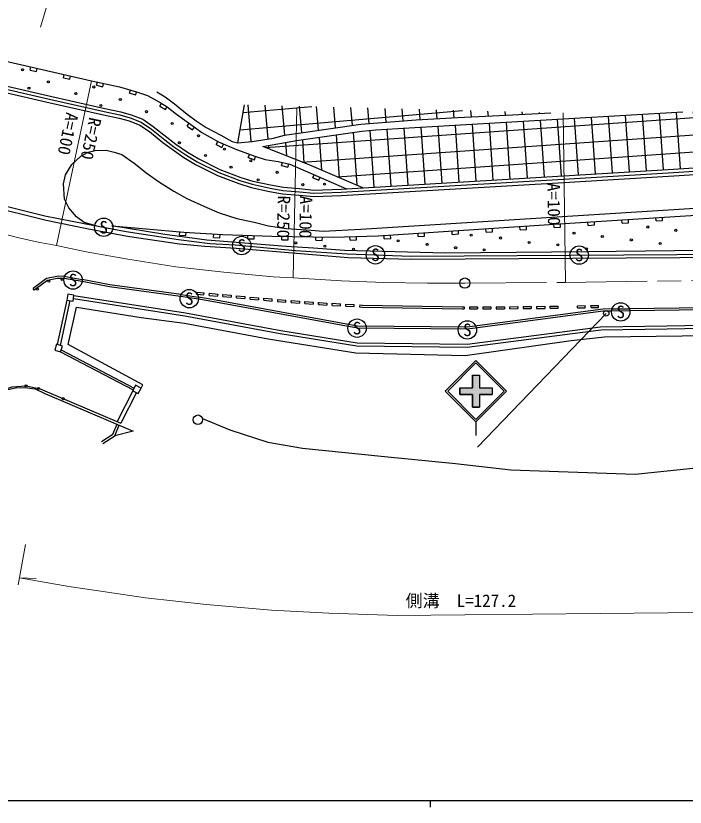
# Model space of a CAD drawing. Units: millimetres at full size, sheet at 1:1000; details may follow other scales. Extents: x 40000 to 680000, y 20000 to 380000.
# Drawn here: x 107201 to 205444, y 204000 to 320099 of the extents above; entities that cross this region are included whole.
import ezdxf
from ezdxf.enums import TextEntityAlignment as Align

# ---------------------------------------------------------------- set-up
doc = ezdxf.new("R2010")
doc.units = ezdxf.units.MM
doc.header["$LTSCALE"] = 1000
doc.linetypes.add('CHAIN', pattern=[18.5, 12, -1.5, 3.5, -1.5])
for name, color, linetype, lineweight in [('M-BGD', 7, 'Continuous', 25), ('M-BGD-EXST', 7, 'Continuous', 25), ('M-BMK', 2, 'CHAIN', 13), ('M-BMK-SRVR', 3, 'Continuous', 25), ('M-STR-HTXT', 7, 'Continuous', 13), ('M-STR-STRC', 7, 'Continuous', 25), ('M-TTL-BAND', 7, 'Continuous', 25)]:
    doc.layers.add(name, color=color, linetype=linetype, lineweight=lineweight)
doc.styles.add('ＭＳ ゴシック', font='')
doc.styles.get('ＭＳ ゴシック').set_extended_font_data('MS Gothic')

msp = doc.modelspace()

# ---------------------------------------------------------------- hatches: boundary and pattern name
at = {"layer": 'M-BGD'}
h = msp.add_hatch(dxfattribs=at)
h.set_pattern_fill('USER', color=256, style=0, pattern_type=2)
h.set_pattern_definition([(5, (0, 0), (-217.89, 2490.487), []), (95, (0, 0), (-2490.487, -217.89), [])])
h.paths.add_polyline_path([(157842, 304228), (165971, 304828), (172040, 305171), (179160, 305514), (185736, 305886), (140735, 307056), (139756, 301481), (141887, 301685), (145004, 302170), (146633, 302599), (149378, 302999)])
h = msp.add_hatch(dxfattribs=at)
h.set_pattern_fill('USER', color=256, style=0, pattern_type=2)
h.set_pattern_definition([(4, (0, 0), (-174.391, 2493.91), []), (94, (0, 0), (-2493.91, -174.391), [])])
h.paths.add_polyline_path([(219697, 302687), (221867, 304482), (223289, 305843), (223778, 306373), (205092, 306028), (163252, 303573), (160043, 303395), (157986, 303187), (148418, 301791), (143439, 300936), (150280, 298225), (158155, 294880), (187567, 296615), (202927, 297549), (206775, 297787), (209167, 298182), (212353, 298894), (214564, 299747), (217237, 301113)])
at = {"layer": 'M-STR-STRC'}
msp.add_hatch(color=256, dxfattribs=at).paths.add_polyline_path([(175236, 264528), (177096, 264528), (177096, 265528), (175236, 265528), (175237, 267388), (174237, 267388), (174236, 265528), (172376, 265528), (172376, 264528), (174236, 264528), (174236, 262668), (175236, 262668)])

# ---------------------------------------------------------------- linework, layer by layer
at = {"layer": 'M-BGD'}
for p, q in [((109309, 312131), (109417, 312606)), ((110230, 311921), (110339, 312396)), ((109309, 312131), (110230, 311921)), ((114183, 311018), (114292, 311493)), ((115105, 310808), (115213, 311283)), ((114183, 311018), (115105, 310808)), ((119061, 309909), (119168, 310385)), ((119984, 309703), (120090, 310179)), ((119061, 309909), (119984, 309703)), ((123895, 308740), (124026, 309210)), ((124805, 308486), (124936, 308956)), ((123895, 308740), (124805, 308486)), ((128348, 306853), (128606, 307267)), ((128348, 306853), (129151, 306353)), ((129151, 306353), (129408, 306767)), ((140735, 307056), (139756, 301481)), ((132362, 303934), (132647, 304330)), ((132362, 303934), (133130, 303382)), ((133130, 303382), (133414, 303778)), ((136627, 301234), (136862, 301661)), ((136627, 301234), (137455, 300778)), ((137455, 300778), (137690, 301204)), ((141324, 299321), (141491, 299778)), ((141324, 299321), (142212, 298996)), ((142212, 298996), (142379, 299454)), ((146218, 298122), (146332, 298596)), ((147138, 297901), (147251, 298375)), ((146218, 298122), (147138, 297901)), ((150790, 296347), (150983, 296795)), ((150790, 296347), (151657, 295973)), ((151657, 295973), (151851, 296420)), ((201189, 289998), (201157, 290485)), ((202132, 290059), (202100, 290546)), ((181231, 288697), (181199, 289184)), ((182175, 288760), (182143, 289246)), ((186221, 289026), (186189, 289512)), ((186221, 289026), (187164, 289088)), ((187164, 289088), (187132, 289574)), ((191210, 289350), (191178, 289836)), ((191210, 289350), (192153, 289411)), ((192153, 289411), (192121, 289898)), ((196199, 289674), (196168, 290161)), ((196199, 289674), (197142, 289735)), ((197142, 289735), (197111, 290222)), ((201189, 289998), (202132, 290059)), ((131223, 287937), (131267, 288423)), ((131223, 287937), (132164, 287852)), ((132164, 287852), (132208, 288338)), ((136223, 287596), (136255, 288082)), ((137166, 287534), (137198, 288020)), ((162218, 287445), (162186, 287932)), ((166264, 287712), (166232, 288198)), ((167207, 287774), (167175, 288260)), ((171253, 288040), (171221, 288527)), ((171253, 288040), (172196, 288102)), ((172196, 288102), (172164, 288589)), ((176242, 288369), (176210, 288855)), ((176242, 288369), (177185, 288431)), ((177185, 288431), (177153, 288917)), ((181231, 288697), (182175, 288760)), ((136223, 287596), (137166, 287534)), ((141235, 287394), (141250, 287881)), ((141235, 287394), (142180, 287364)), ((142180, 287364), (142195, 287851)), ((146240, 287258), (146248, 287746)), ((146240, 287258), (147185, 287243)), ((147185, 287243), (147193, 287730)), ((151240, 287175), (151248, 287662)), ((151240, 287175), (152185, 287159)), ((152185, 287159), (152193, 287646)), ((156261, 287205), (156246, 287692)), ((156261, 287205), (157205, 287233)), ((157205, 287233), (157191, 287720)), ((161275, 287383), (161243, 287870)), ((161275, 287383), (162218, 287445)), ((166264, 287712), (167207, 287774)), ((114269, 281886), (116947, 281427)), ((116933, 281124), (114273, 281586)), ((109907, 279841), (109728, 280082)), ((114844, 279270), (114706, 278380)), ((115733, 279132), (114844, 279270)), ((115595, 278242), (115733, 279132)), ((134009, 278506), (131352, 278930)), ((131460, 279218), (133996, 278812)), ((114706, 278380), (113270, 271882)), ((115152, 278311), (113702, 271749)), ((114706, 278380), (115595, 278242)), ((233007, 277619), (197248, 277129)), ((197321, 276830), (194637, 276793)), ((194702, 277094), (197248, 277129)), ((232945, 277319), (197321, 276830)), ((173474, 274105), (157335, 274287)), ((173456, 274406), (157363, 274586)), ((113170, 271913), (112905, 271053)), ((114030, 271647), (113170, 271913)), ((112905, 271053), (113765, 270787)), ((113765, 270787), (114030, 271647)), ((113765, 270787), (124435, 265211)), ((113855, 271079), (124574, 265477)), ((124790, 265891), (124374, 265093)), ((125588, 265474), (124790, 265891)), ((124374, 265093), (122066, 260571)), ((124905, 264815), (122620, 260335)), ((124374, 265093), (125171, 264676)), ((125171, 264676), (125588, 265474))]:
    msp.add_line(p, q, dxfattribs=at)
for points in [[(90172, 317852), (92614, 316699), (93816, 316339), (97638, 315296), (118287, 310581), (122395, 309665), (124934, 308956), (126536, 308407), (128389, 307401), (129419, 306761), (130791, 305663), (133566, 303669), (134504, 302960), (136952, 301611), (139606, 300468), (142420, 299439), (143797, 299023), (145696, 298748), (147412, 298337), (155746, 294738)], [(94060, 312522), (112463, 308277), (120286, 306514), (122608, 306024), (124127, 305581), (125833, 304926), (127380, 303880), (129372, 302295), (130691, 301292), (132394, 300118), (134052, 299123), (137168, 297556), (140223, 296401), (142003, 295860), (144603, 295288), (146466, 294958), (148861, 294760), (150957, 294544), (154945, 294691), (187567, 296615), (202927, 297549), (206775, 297787)], [(93805, 311596), (112250, 307341), (120081, 305576), (122374, 305092), (123820, 304671), (125386, 304069), (126811, 303106), (128782, 301538), (130127, 300514), (131874, 299310), (133589, 298281), (136781, 296676), (139913, 295492), (141760, 294930), (144416, 294346), (146343, 294005), (148772, 293804), (150925, 293582), (154991, 293732), (187625, 295657), (202986, 296591), (206883, 296831)], [(93932, 312059), (112357, 307809), (120184, 306045), (122491, 305558), (123974, 305126), (125609, 304497), (127096, 303493), (129077, 301917), (130409, 300903), (132134, 299714), (133821, 298702), (136974, 297116), (140068, 295947), (141882, 295395), (144509, 294817), (146405, 294481), (148817, 294282), (150941, 294063), (154968, 294212), (187596, 296136), (202957, 297070), (206829, 297309)], [(127882, 308925), (129144, 308202), (130506, 307167), (132336, 305678), (133670, 304700), (135159, 303693), (137273, 302573), (138933, 301679), (139756, 301481), (141887, 301685), (145004, 302170), (146633, 302599), (149378, 302999), (157842, 304228), (165971, 304828), (172040, 305171), (179160, 305514), (185736, 305886)], [(158155, 294880), (150280, 298225), (143439, 300936), (148418, 301791), (157986, 303187), (160043, 303395), (163252, 303573), (205092, 306028)], [(119116, 289263), (117226, 289787), (116112, 290586), (114998, 291935), (114330, 293205), (114184, 295434), (114499, 296786), (115443, 298305), (116728, 299500), (117803, 300089), (118864, 300338), (120437, 300377), (121616, 300102), (122782, 299749), (124591, 298505), (126468, 296943), (128276, 295685), (130399, 294363), (132286, 293302), (134900, 292118), (137035, 291201), (139643, 290350), (142172, 289813), (144299, 289286), (146937, 288878), (150554, 288642), (152327, 288524), (157818, 288813), (209228, 292051)], [(84030, 298227), (89571, 296627), (96129, 294720), (102786, 292913), (111478, 290766), (117479, 289574), (123421, 288446), (131071, 287305), (135668, 286712), (139381, 286491), (148270, 285663), (155817, 285199), (165192, 284836), (212054, 285148), (224808, 288849), (237824, 289051), (237835, 288586)], [(84197, 297568), (89738, 295968), (96295, 294061), (102952, 292253), (111645, 290107), (117646, 288915), (123588, 287786), (131238, 286646), (134921, 286283), (139518, 285989), (148380, 285263), (155963, 284663), (165296, 284381), (212525, 284672), (224786, 288321), (237835, 288586), (249348, 285237)], [(121305, 289301), (126313, 288871), (131844, 288371), (137581, 287995), (144788, 287770), (153784, 287620), (160400, 287814), (186227, 289515), (208574, 290966), (212060, 291181), (217550, 293057), (222284, 294549), (223499, 294803), (224537, 295136), (237828, 295468)], [(242355, 289309), (241980, 289311), (238272, 289552), (224737, 289455), (212504, 285733), (191009, 285497), (170254, 285297), (155431, 285672), (150875, 285989), (146904, 286257), (135250, 287182), (129077, 288035), (121305, 289301)], [(114269, 281886), (113220, 281874), (111724, 281563), (109728, 280082)], [(114273, 281586), (113253, 281575), (111849, 281282), (109907, 279841)], [(131352, 278930), (120958, 280331), (116933, 281124)], [(131460, 279218), (121007, 280627), (116947, 281427)], [(252931, 275355), (238583, 275104), (220871, 274912), (202802, 274576), (193008, 274407), (173423, 271883), (157305, 272094), (146078, 273864), (132082, 276476), (115716, 279017)], [(157363, 274586), (135504, 278567), (133996, 278812)], [(241684, 274688), (238590, 274654), (220878, 274462), (202810, 274126), (193041, 273958), (173449, 271433), (157267, 271644), (146002, 273420), (132006, 276033), (115647, 278572)], [(157335, 274287), (135453, 278271), (134009, 278506)], [(125588, 265474), (125841, 265975), (114878, 271894), (116124, 277358), (125598, 275830), (131969, 275007), (144262, 272721), (157127, 270649), (173152, 270282), (188728, 272454), (193625, 273004), (239200, 273601)], [(194702, 277094), (193398, 277076), (173456, 274406)], [(194637, 276793), (193420, 276776), (173474, 274105)], [(134599, 261019), (138599, 259383), (144202, 257529), (149296, 256691), (161313, 255425), (171756, 254428), (179873, 253504), (198109, 252852), (208911, 254003), (210255, 254310), (216167, 255922), (224432, 260187), (226896, 262188), (232655, 266831), (235342, 268903), (238913, 272549), (240366, 273838), (241684, 274688)], [(101643, 260200), (103839, 264753), (106650, 265676), (108702, 265819), (110774, 265368), (122620, 260335)], [(102023, 260019), (103057, 262715), (104193, 264540), (104862, 264966), (106039, 265290), (107154, 265533), (108534, 265594), (110035, 265371), (111455, 264682), (124420, 259166), (121716, 258478)], [(119794, 257634), (121435, 258712), (122056, 260172)], [(119986, 257341), (121716, 258478), (122378, 260035)]]:
    msp.add_lwpolyline(points, dxfattribs=at)
for centre, radius in [((108166, 312195), 150), ((111980, 310418), 150), ((109132, 309483), 150), ((116023, 308686), 150), ((118638, 309660), 150), ((122541, 307809), 150), ((119693, 306953), 150), ((126385, 306037), 150), ((130141, 304313), 150), ((134012, 302510), 150), ((131208, 301482), 150), ((135041, 299607), 150), ((137825, 300544), 150), ((141699, 298840), 150), ((138789, 297897), 150), ((145552, 297135), 150), ((142762, 296051), 150), ((149325, 295329), 150), ((152520, 295404), 150), ((199952, 289118), 150), ((174034, 287907), 150), ((189130, 288219), 150), ((204084, 288628), 150), ((148273, 286775), 150), ((163311, 287078), 150), ((178338, 287501), 150), ((182560, 286852), 150), ((193283, 287728), 150), ((197538, 287217), 150), ((201773, 286685), 150), ((152566, 286298), 150), ((156774, 285861), 150), ((167574, 286571), 150), ((171760, 286081), 150), ((175942, 285756), 150), ((186743, 286487), 150), ((190950, 285929), 150), ((112032, 281167), 150), ((114021, 281432), 150), ((110376, 280003), 150), ((108702, 265819), 150), ((110517, 265424), 150), ((114150, 263934), 150), ((133923, 260836), 700)]:
    msp.add_circle(centre, radius, dxfattribs=at)
at = {"layer": 'M-BGD-EXST'}
for centre in [(120097, 289077), (140357, 286400), (159987, 285037), (189886, 285000), (115600, 281339), (132662, 278604), (195981, 276663), (157284, 274278), (173475, 274024)]:
    msp.add_circle(centre, 1350, dxfattribs=at)
at = {"layer": 'M-BMK'}
msp.add_lwpolyline([(74793, 296502), (84089, 293867), (92203, 291512), (100805, 289247), (107432, 287599), (110469, 286868), (113151, 286425), (117544, 285468), (123357, 284463), (130709, 283269), (137740, 282493), (144983, 281798), (147924, 281640), (155022, 281241), (161201, 280990), (167630, 280882), (173108, 280894), (187864, 280998), (273025, 282056), (373064, 283555)], dxfattribs=at)
at = {"layer": 'M-BMK-SRVR'}
msp.add_circle((173108, 280894), 750, dxfattribs=at)
msp.add_circle((173108, 280894), 750, dxfattribs=at)
at = {"layer": 'M-STR-HTXT'}
for p, q in [((112266, 323299), (110840, 318459)), ((113151, 286425), (118287, 310581)), ((147915, 281640), (148447, 306530)), ((187864, 280998), (187545, 305876)), ((108623, 242539), (107535, 236619)), ((107722, 237636), (110176, 237561))]:
    msp.add_line(p, q, dxfattribs=at)
msp.add_lwpolyline([(107722, 237636), (114994, 236386), (120652, 235540), (126222, 234700), (135145, 233712), (144729, 232914), (153135, 232452), (163159, 232116), (242627, 232897)], dxfattribs=at)
at = {"layer": 'M-STR-STRC'}
for p, q in [((133726, 279259), (133753, 279557)), ((133726, 279259), (134802, 279161)), ((133753, 279557), (134828, 279460)), ((134802, 279161), (134829, 279460)), ((135578, 279091), (135606, 279390)), ((135578, 279091), (136804, 278980)), ((135606, 279390), (136830, 279279)), ((136830, 279279), (136804, 278980)), ((137580, 278910), (137608, 279209)), ((137580, 278910), (138806, 278799)), ((137608, 279209), (138832, 279098)), ((138832, 279098), (138806, 278799)), ((139582, 278729), (139610, 279028)), ((139582, 278729), (140808, 278618)), ((139610, 279028), (140834, 278917)), ((140834, 278917), (140808, 278618)), ((141584, 278548), (141611, 278847)), ((141612, 278847), (142836, 278736)), ((142836, 278736), (142810, 278437)), ((143586, 278367), (143613, 278666)), ((143614, 278666), (144838, 278555)), ((141584, 278548), (142810, 278437)), ((143586, 278367), (144812, 278256)), ((144812, 278256), (144839, 278555)), ((145590, 278190), (146819, 278098)), ((145615, 278489), (145593, 278190)), ((145615, 278489), (146841, 278397)), ((146819, 278098), (146841, 278397)), ((147596, 278040), (147619, 278339)), ((147596, 278040), (148824, 277949)), ((147619, 278339), (148846, 278248)), ((148846, 278248), (148823, 277949)), ((149601, 277891), (149624, 278190)), ((149601, 277891), (150829, 277799)), ((149624, 278190), (150851, 278098)), ((150851, 278098), (150828, 277799)), ((151606, 277741), (151629, 278040)), ((152855, 277967), (152838, 277667)), ((153617, 277623), (153634, 277922)), ((153617, 277623), (154845, 277552)), ((153634, 277922), (154862, 277852)), ((154845, 277552), (154862, 277852)), ((155624, 277507), (155641, 277807)), ((155624, 277507), (156862, 277436)), ((155641, 277807), (156879, 277736)), ((156862, 277436), (156879, 277736)), ((157676, 277690), (157658, 277391)), ((183637, 277467), (184830, 277479)), ((184830, 277479), (184836, 277179)), ((185613, 277187), (185613, 277487)), ((186805, 277199), (186799, 277499)), ((189658, 277556), (190781, 277579)), ((189664, 277256), (189658, 277556)), ((190787, 277279), (190781, 277579)), ((191617, 277595), (192740, 277618)), ((191623, 277296), (191617, 277595)), ((192746, 277318), (192740, 277618)), ((172985, 277426), (172985, 277126)), ((173765, 277426), (174959, 277426)), ((173765, 277426), (173765, 277126)), ((173765, 277126), (174959, 277126)), ((174959, 277426), (174959, 277126)), ((193861, 276449), (174960, 256835)), ((175740, 277426), (176934, 277426)), ((175740, 277426), (175740, 277126)), ((175740, 277126), (176934, 277126)), ((176934, 277426), (176934, 277126)), ((177714, 277426), (178909, 277426)), ((177714, 277426), (177714, 277126)), ((177714, 277126), (178909, 277126)), ((178909, 277426), (178909, 277126)), ((179690, 277129), (179687, 277429)), ((179688, 277429), (180882, 277440)), ((179690, 277129), (180885, 277140)), ((180882, 277440), (180885, 277140)), ((181662, 277448), (182857, 277460)), ((181662, 277448), (181665, 277148)), ((181665, 277148), (182860, 277160)), ((182857, 277460), (182860, 277160)), ((183637, 277467), (183640, 277167)), ((183640, 277167), (184836, 277179)), ((189664, 277256), (190787, 277279)), ((191623, 277296), (192746, 277318)), ((170235, 265029), (174735, 269529)), ((179236, 265028), (174735, 269529)), ((170589, 265029), (174735, 269175)), ((178882, 265028), (174735, 269175)), ((174237, 267388), (174236, 265528)), ((174237, 267388), (175237, 267388)), ((175237, 267388), (175236, 265528)), ((170235, 265029), (174735, 260528)), ((170589, 265029), (174735, 260881)), ((172376, 265528), (172376, 264528)), ((172376, 265528), (174236, 265528)), ((174735, 260881), (178882, 265028)), ((174736, 260528), (179236, 265028)), ((175236, 265528), (177096, 265528)), ((177096, 265528), (177096, 264528)), ((172376, 264528), (174236, 264528)), ((174236, 264528), (174236, 262668)), ((175236, 264528), (177096, 264528)), ((175236, 264528), (175236, 262668)), ((174236, 262668), (175236, 262668)), ((174736, 260528), (174736, 258528))]:
    msp.add_line(p, q, dxfattribs=at)
for points in [[(151606, 277741), (151775, 277729), (152838, 277667)], [(151629, 278040), (151795, 278028), (152855, 277967)], [(157676, 277690), (158077, 277667), (172705, 277426), (172985, 277426)], [(185613, 277487), (186747, 277498), (186799, 277499)], [(157658, 277391), (158066, 277367), (172702, 277126), (172985, 277126)], [(185613, 277187), (186751, 277198), (186805, 277199)]]:
    msp.add_lwpolyline(points, dxfattribs=at)
msp.add_lwpolyline([(172376, 265528), (174236, 265528), (174237, 267388), (175237, 267388), (175236, 265528), (177096, 265528), (177096, 264528), (175236, 264528), (175236, 262668), (174236, 262668), (174236, 264528), (172376, 264528)], close=True, dxfattribs=at)
msp.add_circle((193861, 276449), 400, dxfattribs=at)
at = {"layer": 'M-TTL-BAND'}
for p, q in [((40000, 205000), (579000, 205000)), ((168000, 205000), (168000, 204000))]:
    msp.add_line(p, q, dxfattribs=at)

# ---------------------------------------------------------------- texts
at = {"layer": 'M-BGD-EXST', "style": 'ＭＳ ゴシック'}
for p in [(120097, 289077), (140357, 286400), (159987, 285037), (189886, 285000), (115600, 281339), (132662, 278604), (195981, 276663), (157284, 274278), (173475, 274024)]:
    msp.add_text('S', height=1833, dxfattribs=at).set_placement(p, align=Align.MIDDLE_CENTER)
at = {"layer": 'M-STR-HTXT', "style": 'ＭＳ ゴシック'}
for s, rotation, p in [('A=100', 257.997, (113432, 303087)), ('R=250', 257.997, (116806, 302383)), ('A=100', 270.736, (184713, 292455)), ('R=250', 268.775, (145048, 290638)), ('A=100', 268.775, (148306, 290610))]:
    msp.add_text(s, height=1833, rotation=rotation, dxfattribs=at).set_placement(p, align=Align.BOTTOM_CENTER)
msp.add_text('側溝  L=127.2', height=1833, dxfattribs=at).set_placement((172522, 232835), align=Align.BOTTOM_CENTER)

doc.saveas('drawing.dxf')
